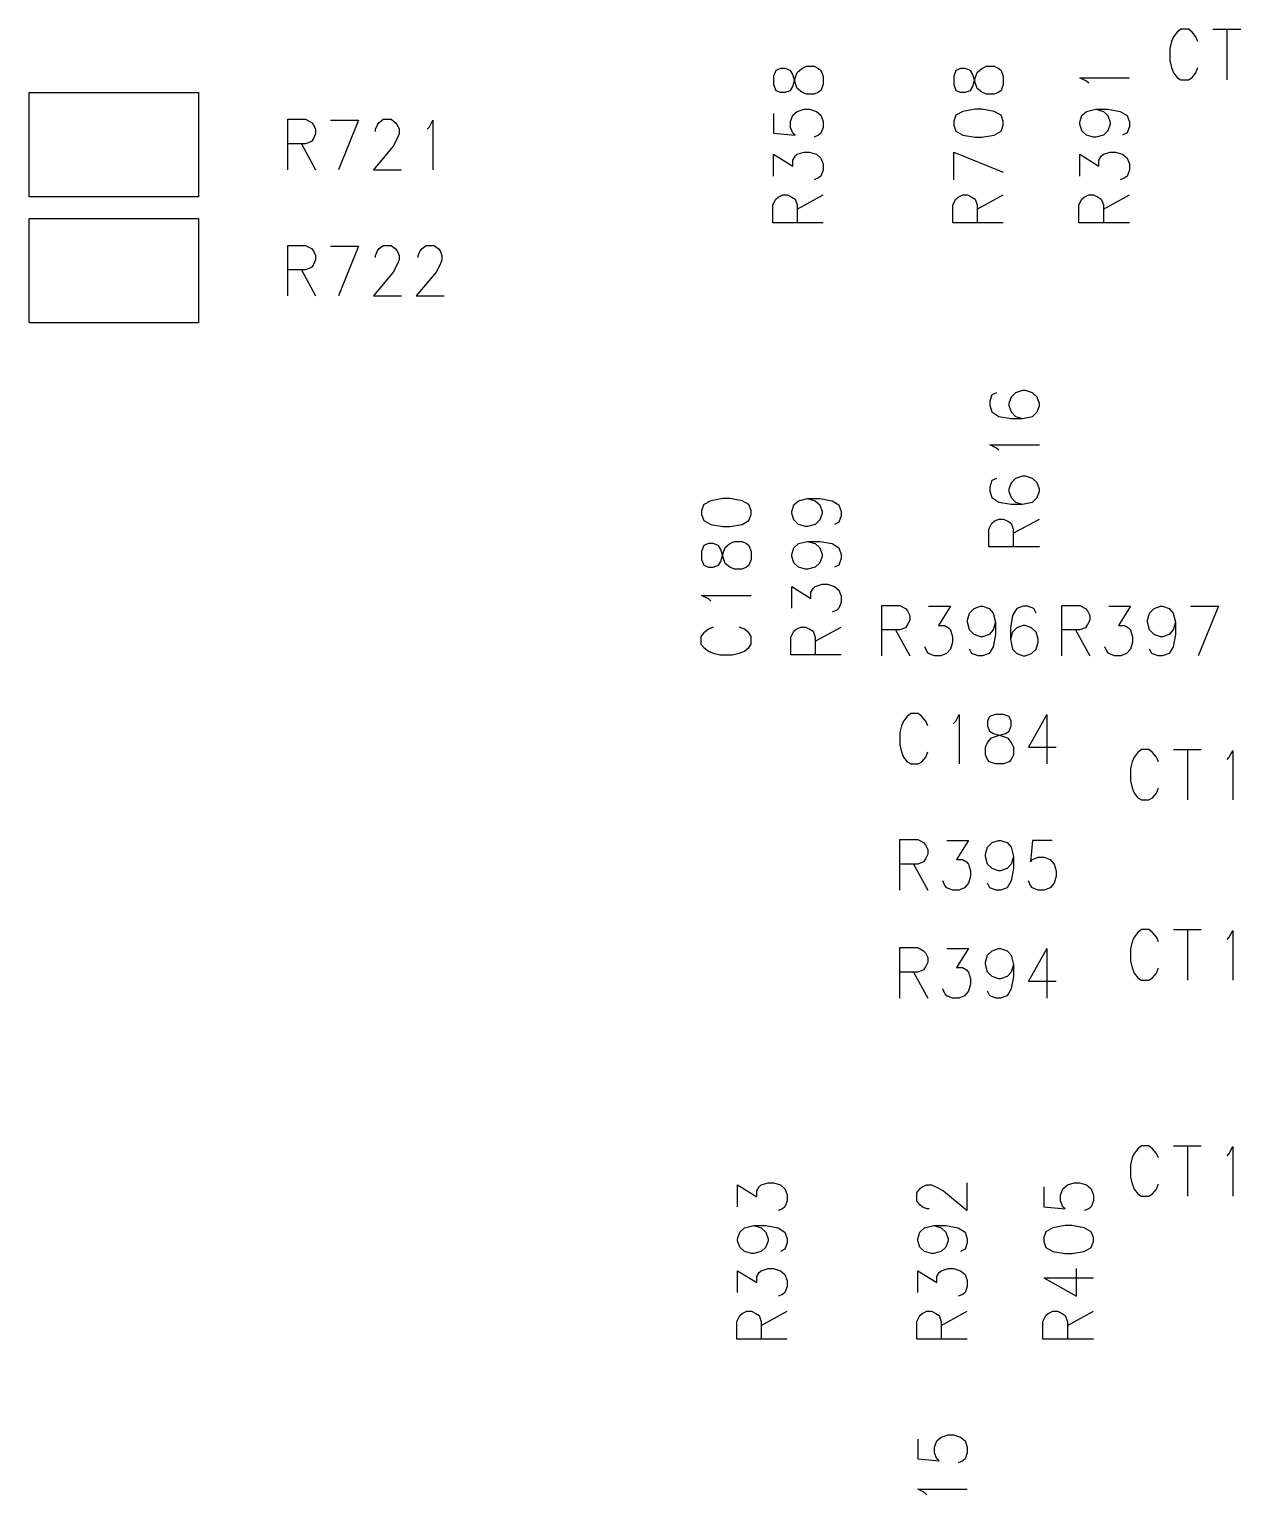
# Model space of a CAD drawing. Extents: x 295 to 953, y 10 to 290.
# Drawn here: x 536.54 to 564.29, y 158.85 to 192.42 of the extents above; entities that cross this region are included whole.
import ezdxf

# ---------------------------------------------------------------- set-up
doc = ezdxf.new("R2010")
doc.units = 0
doc.header["$LTSCALE"] = 5
doc.header["$MEASUREMENT"] = 0
doc.layers.add('13_C-SILK_GBR', color=7, linetype='CONTINUOUS')

msp = doc.modelspace()

# ---------------------------------------------------------------- linework, layer by layer
at = {"layer": '13_C-SILK_GBR'}
for p, q in [((562.922, 192.415), (562.84, 192.346)), ((563.094, 192.415), (562.922, 192.415)), ((563.178, 192.346), (563.094, 192.415)), ((563.655, 192.415), (564.293, 192.415)), ((563.973, 192.415), (563.973, 191.26)), ((562.711, 192.135), (562.673, 191.978)), ((562.756, 192.24), (562.711, 192.135)), ((562.84, 192.346), (562.756, 192.24)), ((563.267, 192.24), (563.178, 192.346)), ((563.312, 192.135), (563.267, 192.24)), ((562.673, 191.978), (562.673, 191.697)), ((562.673, 191.697), (562.711, 191.541)), ((553.644, 191.471), (553.593, 191.338)), ((553.75, 191.516), (553.644, 191.471)), ((553.856, 191.516), (553.75, 191.516)), ((553.978, 191.471), (553.856, 191.516)), ((554.03, 191.382), (553.978, 191.471)), ((554.083, 191.197), (554.03, 191.382)), ((554.083, 191.293), (554.134, 191.427)), ((554.134, 191.427), (554.24, 191.516)), ((554.24, 191.516), (554.346, 191.567)), ((554.346, 191.567), (554.521, 191.567)), ((554.521, 191.567), (554.624, 191.516)), ((554.624, 191.516), (554.677, 191.471)), ((554.677, 191.471), (554.73, 191.338)), ((557.769, 191.471), (557.718, 191.338)), ((557.875, 191.516), (557.769, 191.471)), ((557.981, 191.516), (557.875, 191.516)), ((558.103, 191.471), (557.981, 191.516)), ((558.155, 191.382), (558.103, 191.471)), ((558.208, 191.197), (558.155, 191.382)), ((558.208, 191.293), (558.259, 191.427)), ((558.259, 191.427), (558.365, 191.516)), ((558.365, 191.516), (558.471, 191.567)), ((558.471, 191.567), (558.646, 191.567)), ((558.646, 191.567), (558.749, 191.516)), ((558.749, 191.516), (558.802, 191.471)), ((558.802, 191.471), (558.855, 191.338)), ((562.711, 191.541), (562.756, 191.417)), ((562.756, 191.417), (562.84, 191.313)), ((563.178, 191.313), (563.267, 191.417)), ((563.267, 191.417), (563.312, 191.541)), ((553.593, 191.338), (553.593, 191.151)), ((553.593, 191.151), (553.644, 191.017)), ((553.644, 191.017), (553.75, 190.973)), ((553.856, 190.973), (553.978, 191.017)), ((553.978, 191.017), (554.03, 191.107)), ((554.03, 191.107), (554.083, 191.293)), ((554.134, 191.062), (554.083, 191.197)), ((554.24, 190.973), (554.134, 191.062)), ((554.677, 191.017), (554.624, 190.973)), ((554.73, 191.151), (554.677, 191.017)), ((554.73, 191.338), (554.73, 191.151)), ((557.718, 191.338), (557.718, 191.151)), ((557.718, 191.151), (557.769, 191.017)), ((557.769, 191.017), (557.875, 190.973)), ((557.981, 190.973), (558.103, 191.017)), ((558.103, 191.017), (558.155, 191.107)), ((558.155, 191.107), (558.208, 191.293)), ((558.259, 191.062), (558.208, 191.197)), ((558.365, 190.973), (558.259, 191.062)), ((558.802, 191.017), (558.749, 190.973)), ((558.855, 191.151), (558.802, 191.017)), ((558.855, 191.338), (558.855, 191.151)), ((560.762, 191.229), (560.606, 191.305)), ((560.606, 191.305), (561.743, 191.305)), ((560.815, 191.178), (560.762, 191.229)), ((562.84, 191.313), (562.922, 191.26)), ((562.922, 191.26), (563.094, 191.26)), ((563.094, 191.26), (563.178, 191.313)), ((536.539, 188.579), (536.539, 190.971)), ((536.539, 190.971), (540.416, 190.971)), ((540.416, 190.971), (540.416, 188.579)), ((553.75, 190.973), (553.856, 190.973)), ((554.346, 190.928), (554.24, 190.973)), ((554.521, 190.928), (554.346, 190.928)), ((554.624, 190.973), (554.521, 190.928)), ((557.875, 190.973), (557.981, 190.973)), ((558.471, 190.928), (558.365, 190.973)), ((558.646, 190.928), (558.471, 190.928)), ((558.749, 190.973), (558.646, 190.928)), ((542.461, 189.198), (542.461, 190.353)), ((542.461, 190.353), (542.87, 190.353)), ((542.87, 190.353), (543.004, 190.283)), ((544.558, 190.283), (544.647, 190.353)), ((544.647, 190.353), (544.833, 190.353)), ((544.833, 190.353), (544.922, 190.283)), ((553.593, 190.489), (553.593, 190.036)), ((553.978, 190.305), (554.03, 190.445)), ((554.03, 190.445), (554.134, 190.534)), ((554.134, 190.534), (554.293, 190.585)), ((554.293, 190.585), (554.415, 190.585)), ((554.415, 190.585), (554.573, 190.534)), ((554.573, 190.534), (554.677, 190.445)), ((554.677, 190.445), (554.73, 190.305)), ((557.769, 190.445), (557.718, 190.311)), ((557.928, 190.534), (557.769, 190.445)), ((558.208, 190.585), (557.928, 190.534)), ((558.365, 190.585), (558.208, 190.585)), ((558.646, 190.534), (558.365, 190.585)), ((558.802, 190.445), (558.646, 190.534)), ((558.855, 190.311), (558.802, 190.445)), ((560.606, 190.285), (560.657, 190.438)), ((560.657, 190.438), (560.762, 190.534)), ((560.762, 190.534), (560.972, 190.585)), ((560.972, 190.585), (561.147, 190.534)), ((560.972, 190.585), (561.253, 190.585)), ((561.147, 190.534), (561.253, 190.438)), ((561.253, 190.585), (561.533, 190.534)), ((561.253, 190.438), (561.305, 190.285)), ((561.533, 190.534), (561.69, 190.438)), ((561.69, 190.438), (561.743, 190.285)), ((543.004, 190.283), (543.048, 190.23)), ((543.048, 190.23), (543.099, 190.125)), ((543.099, 190.019), (543.048, 189.915)), ((543.099, 190.125), (543.099, 190.019)), ((543.442, 190.334), (544.081, 190.334)), ((544.081, 190.334), (543.621, 189.198)), ((544.469, 190.125), (544.513, 190.23)), ((544.469, 190.072), (544.469, 190.125)), ((544.513, 190.23), (544.558, 190.283)), ((544.922, 190.283), (544.967, 190.23)), ((544.967, 190.23), (545.012, 190.125)), ((545.012, 190.019), (544.967, 189.915)), ((545.012, 190.125), (545.012, 190.019)), ((545.655, 190.125), (545.706, 190.178)), ((545.706, 190.178), (545.782, 190.334)), ((545.782, 190.334), (545.782, 189.198)), ((553.593, 190.036), (554.083, 189.991)), ((553.978, 190.169), (553.978, 190.305)), ((554.03, 190.036), (553.978, 190.169)), ((554.083, 189.991), (554.03, 190.036)), ((554.677, 190.036), (554.624, 189.991)), ((554.73, 190.169), (554.677, 190.036)), ((554.73, 190.305), (554.73, 190.169)), ((557.718, 190.311), (557.718, 190.221)), ((557.718, 190.221), (557.769, 190.08)), ((557.769, 190.08), (557.928, 189.991)), ((558.646, 189.991), (558.802, 190.08)), ((558.802, 190.08), (558.855, 190.221)), ((558.855, 190.221), (558.855, 190.311)), ((560.606, 190.24), (560.606, 190.285)), ((560.657, 190.093), (560.606, 190.24)), ((560.762, 189.991), (560.657, 190.093)), ((561.253, 190.093), (561.147, 189.991)), ((561.305, 190.24), (561.253, 190.093)), ((561.305, 190.285), (561.305, 190.24)), ((561.69, 190.042), (561.586, 189.991)), ((561.743, 190.189), (561.69, 190.042)), ((561.743, 190.285), (561.743, 190.189)), ((542.87, 189.793), (542.461, 189.793)), ((542.774, 189.793), (543.099, 189.198)), ((543.004, 189.844), (542.87, 189.793)), ((543.048, 189.915), (543.004, 189.844)), ((544.878, 189.74), (544.424, 189.198)), ((544.967, 189.915), (544.878, 189.74)), ((554.624, 189.991), (554.521, 189.947)), ((557.928, 189.991), (558.208, 189.947)), ((558.208, 189.947), (558.365, 189.947)), ((558.365, 189.947), (558.646, 189.991)), ((560.921, 189.947), (560.762, 189.991)), ((560.972, 189.947), (560.921, 189.947)), ((561.147, 189.991), (560.972, 189.947)), ((553.593, 189.054), (553.593, 189.552)), ((553.593, 189.552), (554.03, 189.278)), ((554.03, 189.419), (554.083, 189.508)), ((554.03, 189.278), (554.03, 189.419)), ((554.083, 189.508), (554.134, 189.552)), ((554.134, 189.552), (554.293, 189.603)), ((554.293, 189.603), (554.415, 189.603)), ((554.415, 189.603), (554.573, 189.552)), ((554.573, 189.552), (554.677, 189.463)), ((554.677, 189.463), (554.73, 189.33)), ((557.718, 188.965), (557.718, 189.603)), ((557.718, 189.603), (558.855, 189.143)), ((560.606, 189.054), (560.606, 189.552)), ((560.606, 189.552), (561.043, 189.278)), ((561.043, 189.419), (561.096, 189.508)), ((561.043, 189.278), (561.043, 189.419)), ((561.096, 189.508), (561.147, 189.552)), ((561.147, 189.552), (561.305, 189.603)), ((561.305, 189.603), (561.427, 189.603)), ((561.427, 189.603), (561.586, 189.552)), ((561.586, 189.552), (561.69, 189.463)), ((561.69, 189.463), (561.743, 189.33)), ((544.424, 189.198), (545.063, 189.198)), ((554.624, 189.009), (554.521, 188.965)), ((554.677, 189.054), (554.624, 189.009)), ((554.73, 189.188), (554.677, 189.054)), ((554.73, 189.33), (554.73, 189.188)), ((561.637, 189.009), (561.533, 188.965)), ((561.69, 189.054), (561.637, 189.009)), ((561.743, 189.188), (561.69, 189.054)), ((561.743, 189.33), (561.743, 189.188)), ((540.416, 188.579), (536.539, 188.579)), ((553.575, 188.392), (553.644, 188.526)), ((553.575, 187.983), (553.575, 188.392)), ((553.644, 188.526), (553.697, 188.571)), ((553.697, 188.571), (553.803, 188.622)), ((553.803, 188.622), (553.908, 188.622)), ((553.908, 188.622), (554.012, 188.571)), ((554.012, 188.571), (554.083, 188.526)), ((554.083, 188.526), (554.134, 188.392)), ((554.134, 188.297), (554.73, 188.622)), ((554.134, 188.392), (554.134, 187.983)), ((557.7, 188.392), (557.769, 188.526)), ((557.7, 187.983), (557.7, 188.392)), ((557.769, 188.526), (557.822, 188.571)), ((557.822, 188.571), (557.928, 188.622)), ((557.928, 188.622), (558.033, 188.622)), ((558.033, 188.622), (558.137, 188.571)), ((558.137, 188.571), (558.208, 188.526)), ((558.208, 188.526), (558.259, 188.392)), ((558.259, 188.297), (558.855, 188.622)), ((558.259, 188.392), (558.259, 187.983)), ((560.588, 188.392), (560.657, 188.526)), ((560.588, 187.983), (560.588, 188.392)), ((560.657, 188.526), (560.71, 188.571)), ((560.71, 188.571), (560.815, 188.622)), ((560.815, 188.622), (560.921, 188.622)), ((560.921, 188.622), (561.025, 188.571)), ((561.025, 188.571), (561.096, 188.526)), ((561.096, 188.526), (561.147, 188.392)), ((561.147, 188.297), (561.743, 188.622)), ((561.147, 188.392), (561.147, 187.983)), ((536.539, 185.691), (536.539, 188.084)), ((536.539, 188.084), (540.416, 188.084)), ((540.416, 188.084), (540.416, 185.691)), ((554.73, 187.983), (553.575, 187.983)), ((558.855, 187.983), (557.7, 187.983)), ((561.743, 187.983), (560.588, 187.983)), ((542.461, 186.31), (542.461, 187.465)), ((542.461, 187.465), (542.87, 187.465)), ((542.87, 187.465), (543.004, 187.396)), ((543.004, 187.396), (543.048, 187.343)), ((543.048, 187.343), (543.099, 187.237)), ((543.442, 187.447), (544.081, 187.447)), ((544.081, 187.447), (543.621, 186.31)), ((544.469, 187.237), (544.513, 187.343)), ((544.513, 187.343), (544.558, 187.396)), ((544.558, 187.396), (544.647, 187.465)), ((544.647, 187.465), (544.833, 187.465)), ((544.833, 187.465), (544.922, 187.396)), ((544.922, 187.396), (544.967, 187.343)), ((544.967, 187.343), (545.012, 187.237)), ((545.45, 187.237), (545.495, 187.343)), ((545.495, 187.343), (545.54, 187.396)), ((545.54, 187.396), (545.629, 187.465)), ((545.629, 187.465), (545.815, 187.465)), ((545.815, 187.465), (545.904, 187.396)), ((545.904, 187.396), (545.949, 187.343)), ((545.949, 187.343), (545.993, 187.237)), ((543.048, 187.028), (543.004, 186.957)), ((543.099, 187.132), (543.048, 187.028)), ((543.099, 187.237), (543.099, 187.132)), ((544.469, 187.185), (544.469, 187.237)), ((544.967, 187.028), (544.878, 186.853)), ((545.012, 187.132), (544.967, 187.028)), ((545.012, 187.237), (545.012, 187.132)), ((545.45, 187.185), (545.45, 187.237)), ((545.949, 187.028), (545.86, 186.853)), ((545.993, 187.132), (545.949, 187.028)), ((545.993, 187.237), (545.993, 187.132)), ((542.87, 186.906), (542.461, 186.906)), ((542.774, 186.906), (543.099, 186.31)), ((543.004, 186.957), (542.87, 186.906)), ((544.878, 186.853), (544.424, 186.31)), ((545.86, 186.853), (545.406, 186.31)), ((544.424, 186.31), (545.063, 186.31)), ((545.406, 186.31), (546.044, 186.31)), ((540.416, 185.691), (536.539, 185.691)), ((558.594, 184.04), (558.543, 183.893)), ((558.7, 184.091), (558.594, 184.04)), ((559.033, 183.988), (558.98, 183.842)), ((559.137, 184.091), (559.033, 183.988)), ((559.296, 184.142), (559.137, 184.091)), ((559.365, 184.142), (559.296, 184.142)), ((559.523, 184.091), (559.365, 184.142)), ((559.627, 183.988), (559.523, 184.091)), ((559.68, 183.842), (559.627, 183.988)), ((558.543, 183.893), (558.543, 183.797)), ((558.543, 183.797), (558.594, 183.65)), ((558.594, 183.65), (558.753, 183.548)), ((558.98, 183.842), (558.98, 183.797)), ((558.98, 183.797), (559.033, 183.65)), ((559.033, 183.65), (559.137, 183.548)), ((559.523, 183.548), (559.627, 183.65)), ((559.627, 183.65), (559.68, 183.797)), ((559.68, 183.797), (559.68, 183.842)), ((558.753, 183.548), (559.033, 183.503)), ((559.033, 183.503), (559.296, 183.503)), ((559.137, 183.548), (559.296, 183.503)), ((559.296, 183.503), (559.523, 183.548)), ((558.7, 182.822), (558.543, 182.898)), ((558.543, 182.898), (559.68, 182.898)), ((558.753, 182.771), (558.7, 182.822)), ((558.594, 182.076), (558.543, 181.929)), ((558.7, 182.127), (558.594, 182.076)), ((559.033, 182.025), (558.98, 181.878)), ((559.137, 182.127), (559.033, 182.025)), ((559.296, 182.178), (559.137, 182.127)), ((559.365, 182.178), (559.296, 182.178)), ((559.523, 182.127), (559.365, 182.178)), ((559.627, 182.025), (559.523, 182.127)), ((559.68, 181.878), (559.627, 182.025)), ((552.153, 181.616), (551.994, 181.527)), ((552.433, 181.667), (552.153, 181.616)), ((552.59, 181.667), (552.433, 181.667)), ((552.871, 181.616), (552.59, 181.667)), ((553.027, 181.527), (552.871, 181.616)), ((554.057, 181.52), (554.162, 181.616)), ((554.162, 181.616), (554.372, 181.667)), ((554.372, 181.667), (554.547, 181.616)), ((554.372, 181.667), (554.653, 181.667)), ((554.547, 181.616), (554.653, 181.52)), ((554.653, 181.667), (554.933, 181.616)), ((554.933, 181.616), (555.09, 181.52)), ((558.543, 181.929), (558.543, 181.834)), ((558.543, 181.834), (558.594, 181.687)), ((558.594, 181.687), (558.753, 181.584)), ((558.98, 181.878), (558.98, 181.834)), ((558.98, 181.834), (559.033, 181.687)), ((559.033, 181.687), (559.137, 181.584)), ((559.523, 181.584), (559.627, 181.687)), ((559.627, 181.687), (559.68, 181.834)), ((559.68, 181.834), (559.68, 181.878)), ((551.994, 181.527), (551.943, 181.393)), ((551.943, 181.393), (551.943, 181.302)), ((551.943, 181.302), (551.994, 181.162)), ((553.08, 181.393), (553.027, 181.527)), ((553.027, 181.162), (553.08, 181.302)), ((553.08, 181.302), (553.08, 181.393)), ((554.006, 181.367), (554.057, 181.52)), ((554.006, 181.322), (554.006, 181.367)), ((554.057, 181.175), (554.006, 181.322)), ((554.653, 181.52), (554.705, 181.367)), ((554.705, 181.322), (554.653, 181.175)), ((554.705, 181.367), (554.705, 181.322)), ((555.09, 181.52), (555.143, 181.367)), ((555.143, 181.367), (555.143, 181.271)), ((558.753, 181.584), (559.033, 181.54)), ((559.033, 181.54), (559.296, 181.54)), ((559.137, 181.584), (559.296, 181.54)), ((559.296, 181.54), (559.523, 181.584)), ((551.994, 181.162), (552.153, 181.073)), ((552.153, 181.073), (552.433, 181.028)), ((552.433, 181.028), (552.59, 181.028)), ((552.59, 181.028), (552.871, 181.073)), ((552.871, 181.073), (553.027, 181.162)), ((554.162, 181.073), (554.057, 181.175)), ((554.321, 181.028), (554.162, 181.073)), ((554.372, 181.028), (554.321, 181.028)), ((554.547, 181.073), (554.372, 181.028)), ((554.653, 181.175), (554.547, 181.073)), ((555.09, 181.124), (554.986, 181.073)), ((555.143, 181.271), (555.09, 181.124)), ((558.525, 180.967), (558.594, 181.101)), ((558.525, 180.558), (558.525, 180.967)), ((558.594, 181.101), (558.647, 181.146)), ((558.647, 181.146), (558.753, 181.197)), ((558.753, 181.197), (558.858, 181.197)), ((558.858, 181.197), (558.962, 181.146)), ((558.962, 181.146), (559.033, 181.101)), ((559.033, 181.101), (559.084, 180.967)), ((559.084, 180.872), (559.68, 181.197)), ((559.084, 180.967), (559.084, 180.558)), ((552.1, 180.634), (551.994, 180.589)), ((552.206, 180.634), (552.1, 180.634)), ((552.328, 180.589), (552.206, 180.634)), ((552.484, 180.545), (552.59, 180.634)), ((552.59, 180.634), (552.696, 180.685)), ((552.696, 180.685), (552.871, 180.685)), ((552.871, 180.685), (552.974, 180.634)), ((552.974, 180.634), (553.027, 180.589)), ((554.057, 180.538), (554.162, 180.634)), ((554.162, 180.634), (554.372, 180.685)), ((554.372, 180.685), (554.547, 180.634)), ((554.372, 180.685), (554.653, 180.685)), ((554.547, 180.634), (554.653, 180.538)), ((554.653, 180.685), (554.933, 180.634)), ((554.933, 180.634), (555.09, 180.538)), ((551.994, 180.589), (551.943, 180.456)), ((551.943, 180.456), (551.943, 180.269)), ((551.943, 180.269), (551.994, 180.136)), ((552.38, 180.5), (552.328, 180.589)), ((552.433, 180.316), (552.38, 180.5)), ((552.38, 180.225), (552.433, 180.411)), ((552.433, 180.411), (552.484, 180.545)), ((552.484, 180.18), (552.433, 180.316)), ((553.027, 180.589), (553.08, 180.456)), ((553.08, 180.269), (553.027, 180.136)), ((553.08, 180.456), (553.08, 180.269)), ((554.006, 180.385), (554.057, 180.538)), ((554.006, 180.34), (554.006, 180.385)), ((554.057, 180.193), (554.006, 180.34)), ((554.653, 180.538), (554.705, 180.385)), ((554.705, 180.34), (554.653, 180.193)), ((554.705, 180.385), (554.705, 180.34)), ((555.09, 180.538), (555.143, 180.385)), ((555.143, 180.289), (555.09, 180.142)), ((555.143, 180.385), (555.143, 180.289)), ((559.68, 180.558), (558.525, 180.558)), ((551.994, 180.136), (552.1, 180.091)), ((552.1, 180.091), (552.206, 180.091)), ((552.206, 180.091), (552.328, 180.136)), ((552.328, 180.136), (552.38, 180.225)), ((552.59, 180.091), (552.484, 180.18)), ((552.696, 180.047), (552.59, 180.091)), ((552.871, 180.047), (552.696, 180.047)), ((552.974, 180.091), (552.871, 180.047)), ((553.027, 180.136), (552.974, 180.091)), ((554.162, 180.091), (554.057, 180.193)), ((554.321, 180.047), (554.162, 180.091)), ((554.372, 180.047), (554.321, 180.047)), ((554.547, 180.091), (554.372, 180.047)), ((554.653, 180.193), (554.547, 180.091)), ((555.09, 180.142), (554.986, 180.091)), ((554.006, 179.154), (554.006, 179.652)), ((554.006, 179.652), (554.443, 179.378)), ((554.443, 179.519), (554.496, 179.608)), ((554.496, 179.608), (554.547, 179.652)), ((554.547, 179.652), (554.705, 179.703)), ((554.705, 179.703), (554.827, 179.703)), ((554.827, 179.703), (554.986, 179.652)), ((554.986, 179.652), (555.09, 179.563)), ((552.1, 179.365), (551.943, 179.441)), ((551.943, 179.441), (553.08, 179.441)), ((552.153, 179.314), (552.1, 179.365)), ((554.443, 179.378), (554.443, 179.519)), ((555.09, 179.563), (555.143, 179.43)), ((555.143, 179.288), (555.09, 179.154)), ((555.143, 179.43), (555.143, 179.288)), ((555.037, 179.109), (554.933, 179.065)), ((555.09, 179.154), (555.037, 179.109)), ((556.073, 178.06), (556.073, 179.215)), ((556.073, 179.215), (556.482, 179.215)), ((556.482, 179.215), (556.616, 179.146)), ((556.616, 179.146), (556.661, 179.093)), ((556.661, 179.093), (556.712, 178.987)), ((556.712, 178.987), (556.712, 178.882)), ((557.144, 179.197), (557.642, 179.197)), ((557.642, 179.197), (557.368, 178.76)), ((558.037, 178.882), (558.081, 179.04)), ((558.081, 179.04), (558.184, 179.146)), ((558.184, 179.146), (558.33, 179.197)), ((558.33, 179.197), (558.375, 179.197)), ((558.375, 179.197), (558.528, 179.146)), ((558.528, 179.146), (558.624, 179.04)), ((558.624, 179.04), (558.675, 178.831)), ((559.063, 178.987), (559.018, 178.707)), ((559.165, 179.146), (559.063, 178.987)), ((559.312, 179.197), (559.165, 179.146)), ((559.408, 179.197), (559.312, 179.197)), ((559.555, 179.146), (559.408, 179.197)), ((559.606, 179.04), (559.555, 179.146)), ((560.198, 178.06), (560.198, 179.215)), ((560.198, 179.215), (560.607, 179.215)), ((560.607, 179.215), (560.741, 179.146)), ((560.741, 179.146), (560.786, 179.093)), ((560.786, 179.093), (560.837, 178.987)), ((560.837, 178.987), (560.837, 178.882)), ((561.269, 179.197), (561.767, 179.197)), ((561.767, 179.197), (561.493, 178.76)), ((562.162, 178.882), (562.206, 179.04)), ((562.206, 179.04), (562.309, 179.146)), ((562.309, 179.146), (562.455, 179.197)), ((562.455, 179.197), (562.5, 179.197)), ((562.5, 179.197), (562.653, 179.146)), ((562.653, 179.146), (562.749, 179.04)), ((562.749, 179.04), (562.8, 178.831)), ((563.143, 179.197), (563.782, 179.197)), ((563.782, 179.197), (563.322, 178.06)), ((552.1, 178.677), (551.994, 178.588)), ((552.206, 178.722), (552.1, 178.677)), ((552.923, 178.677), (552.8, 178.722)), ((553.027, 178.588), (552.923, 178.677)), ((553.988, 178.492), (554.057, 178.626)), ((554.057, 178.626), (554.11, 178.671)), ((554.11, 178.671), (554.215, 178.722)), ((554.215, 178.722), (554.321, 178.722)), ((554.321, 178.722), (554.425, 178.671)), ((554.425, 178.671), (554.496, 178.626)), ((554.496, 178.626), (554.547, 178.492)), ((554.547, 178.397), (555.143, 178.722)), ((556.482, 178.656), (556.073, 178.656)), ((556.387, 178.656), (556.712, 178.06)), ((556.616, 178.707), (556.482, 178.656)), ((556.661, 178.778), (556.616, 178.707)), ((556.712, 178.882), (556.661, 178.778)), ((557.368, 178.76), (557.509, 178.76)), ((557.509, 178.76), (557.598, 178.707)), ((557.598, 178.707), (557.642, 178.656)), ((557.642, 178.656), (557.693, 178.497)), ((558.037, 178.831), (558.037, 178.882)), ((558.081, 178.656), (558.037, 178.831)), ((558.184, 178.55), (558.081, 178.656)), ((558.624, 178.656), (558.528, 178.55)), ((558.675, 178.831), (558.624, 178.656)), ((558.675, 178.831), (558.675, 178.55)), ((559.018, 178.707), (559.018, 178.444)), ((559.063, 178.603), (559.018, 178.444)), ((559.165, 178.707), (559.063, 178.603)), ((559.312, 178.76), (559.165, 178.707)), ((559.357, 178.76), (559.312, 178.76)), ((559.504, 178.707), (559.357, 178.76)), ((559.606, 178.603), (559.504, 178.707)), ((559.657, 178.444), (559.606, 178.603)), ((560.607, 178.656), (560.198, 178.656)), ((560.512, 178.656), (560.837, 178.06)), ((560.741, 178.707), (560.607, 178.656)), ((560.786, 178.778), (560.741, 178.707)), ((560.837, 178.882), (560.786, 178.778)), ((561.493, 178.76), (561.634, 178.76)), ((561.634, 178.76), (561.723, 178.707)), ((561.723, 178.707), (561.767, 178.656)), ((561.767, 178.656), (561.818, 178.497)), ((562.162, 178.831), (562.162, 178.882)), ((562.206, 178.656), (562.162, 178.831)), ((562.309, 178.55), (562.206, 178.656)), ((562.749, 178.656), (562.653, 178.55)), ((562.8, 178.831), (562.749, 178.656)), ((562.8, 178.831), (562.8, 178.55)), ((551.994, 178.588), (551.925, 178.504)), ((551.925, 178.504), (551.925, 178.332)), ((551.925, 178.332), (551.994, 178.25)), ((553.08, 178.504), (553.027, 178.588)), ((553.027, 178.25), (553.08, 178.332)), ((553.08, 178.332), (553.08, 178.504)), ((553.988, 178.083), (553.988, 178.492)), ((554.547, 178.492), (554.547, 178.083)), ((557.099, 178.166), (557.055, 178.27)), ((557.693, 178.375), (557.642, 178.217)), ((557.693, 178.497), (557.693, 178.375)), ((558.33, 178.497), (558.184, 178.55)), ((558.375, 178.497), (558.33, 178.497)), ((558.528, 178.55), (558.375, 178.497)), ((558.624, 178.27), (558.528, 178.113)), ((558.675, 178.55), (558.624, 178.27)), ((559.018, 178.444), (559.063, 178.217)), ((559.606, 178.217), (559.657, 178.375)), ((559.657, 178.375), (559.657, 178.444)), ((561.224, 178.166), (561.18, 178.27)), ((561.818, 178.375), (561.767, 178.217)), ((561.818, 178.497), (561.818, 178.375)), ((562.455, 178.497), (562.309, 178.55)), ((562.5, 178.497), (562.455, 178.497)), ((562.653, 178.55), (562.5, 178.497)), ((562.749, 178.27), (562.653, 178.113)), ((562.8, 178.55), (562.749, 178.27)), ((551.994, 178.25), (552.1, 178.166)), ((552.1, 178.166), (552.206, 178.121)), ((552.206, 178.121), (552.362, 178.083)), ((552.362, 178.083), (552.643, 178.083)), ((552.643, 178.083), (552.8, 178.121)), ((552.8, 178.121), (552.923, 178.166)), ((552.923, 178.166), (553.027, 178.25)), ((555.143, 178.083), (553.988, 178.083)), ((557.144, 178.113), (557.099, 178.166)), ((557.278, 178.06), (557.144, 178.113)), ((557.42, 178.06), (557.278, 178.06)), ((557.553, 178.113), (557.42, 178.06)), ((557.642, 178.217), (557.553, 178.113)), ((558.132, 178.113), (558.081, 178.217)), ((558.279, 178.06), (558.132, 178.113)), ((558.375, 178.06), (558.279, 178.06)), ((558.528, 178.113), (558.375, 178.06)), ((559.063, 178.217), (559.165, 178.113)), ((559.165, 178.113), (559.312, 178.06)), ((559.312, 178.06), (559.357, 178.06)), ((559.357, 178.06), (559.504, 178.113)), ((559.504, 178.113), (559.606, 178.217)), ((561.269, 178.113), (561.224, 178.166)), ((561.403, 178.06), (561.269, 178.113)), ((561.545, 178.06), (561.403, 178.06)), ((561.678, 178.113), (561.545, 178.06)), ((561.767, 178.217), (561.678, 178.113)), ((562.257, 178.113), (562.206, 178.217)), ((562.404, 178.06), (562.257, 178.113)), ((562.5, 178.06), (562.404, 178.06)), ((562.653, 178.113), (562.5, 178.06)), ((556.652, 176.671), (556.568, 176.565)), ((556.735, 176.74), (556.652, 176.671)), ((556.906, 176.74), (556.735, 176.74)), ((556.991, 176.671), (556.906, 176.74)), ((557.08, 176.565), (556.991, 176.671)), ((557.768, 176.565), (557.844, 176.722)), ((557.844, 176.722), (557.844, 175.585)), ((558.538, 176.671), (558.494, 176.565)), ((558.672, 176.722), (558.538, 176.671)), ((558.858, 176.722), (558.672, 176.722)), ((558.992, 176.671), (558.858, 176.722)), ((559.037, 176.565), (558.992, 176.671)), ((559.852, 176.722), (559.431, 175.969)), ((559.852, 176.722), (559.852, 175.585)), ((556.524, 176.46), (556.486, 176.303)), ((556.486, 176.303), (556.486, 176.022)), ((556.568, 176.565), (556.524, 176.46)), ((557.124, 176.46), (557.08, 176.565)), ((557.717, 176.512), (557.768, 176.565)), ((558.494, 176.565), (558.494, 176.46)), ((558.494, 176.46), (558.538, 176.337)), ((558.538, 176.337), (558.627, 176.285)), ((558.627, 176.285), (558.814, 176.232)), ((558.718, 176.232), (558.903, 176.285)), ((558.903, 176.285), (558.992, 176.337)), ((558.992, 176.337), (559.037, 176.46)), ((559.037, 176.46), (559.037, 176.565)), ((556.486, 176.022), (556.524, 175.866)), ((558.449, 175.969), (558.494, 176.075)), ((558.449, 175.795), (558.449, 175.969)), ((558.494, 176.075), (558.583, 176.181)), ((558.583, 176.181), (558.718, 176.232)), ((558.814, 176.232), (558.947, 176.181)), ((558.947, 176.181), (559.037, 176.075)), ((559.037, 176.075), (559.088, 175.969)), ((559.088, 175.969), (559.088, 175.795)), ((559.431, 175.969), (560.069, 175.969)), ((562.018, 175.915), (561.936, 175.846)), ((562.191, 175.915), (562.018, 175.915)), ((562.274, 175.846), (562.191, 175.915)), ((562.752, 175.915), (563.389, 175.915)), ((563.071, 175.915), (563.071, 174.76)), ((556.524, 175.866), (556.568, 175.742)), ((556.568, 175.742), (556.652, 175.638)), ((556.652, 175.638), (556.735, 175.585)), ((556.735, 175.585), (556.906, 175.585)), ((556.906, 175.585), (556.991, 175.638)), ((556.991, 175.638), (557.08, 175.742)), ((557.08, 175.742), (557.124, 175.866)), ((558.494, 175.691), (558.449, 175.795)), ((558.538, 175.638), (558.494, 175.691)), ((558.672, 175.585), (558.538, 175.638)), ((558.858, 175.585), (558.672, 175.585)), ((558.992, 175.638), (558.858, 175.585)), ((559.037, 175.691), (558.992, 175.638)), ((559.088, 175.795), (559.037, 175.691)), ((561.809, 175.635), (561.771, 175.478)), ((561.853, 175.74), (561.809, 175.635)), ((561.936, 175.846), (561.853, 175.74)), ((562.363, 175.74), (562.274, 175.846)), ((562.408, 175.635), (562.363, 175.74)), ((563.982, 175.687), (564.033, 175.74)), ((564.033, 175.74), (564.11, 175.897)), ((564.11, 175.897), (564.11, 174.76)), ((561.771, 175.478), (561.771, 175.197)), ((561.771, 175.197), (561.809, 175.041)), ((561.809, 175.041), (561.853, 174.917)), ((561.853, 174.917), (561.936, 174.813)), ((562.274, 174.813), (562.363, 174.917)), ((562.363, 174.917), (562.408, 175.041)), ((561.936, 174.813), (562.018, 174.76)), ((562.018, 174.76), (562.191, 174.76)), ((562.191, 174.76), (562.274, 174.813)), ((556.486, 172.698), (556.486, 173.853)), ((556.486, 173.853), (556.895, 173.853)), ((556.895, 173.853), (557.029, 173.783)), ((557.029, 173.783), (557.073, 173.73)), ((557.073, 173.73), (557.124, 173.625)), ((557.124, 173.625), (557.124, 173.519)), ((557.557, 173.834), (558.055, 173.834)), ((558.055, 173.834), (557.781, 173.397)), ((558.449, 173.519), (558.494, 173.678)), ((558.494, 173.678), (558.596, 173.783)), ((558.596, 173.783), (558.743, 173.834)), ((558.743, 173.834), (558.787, 173.834)), ((558.787, 173.834), (558.941, 173.783)), ((558.941, 173.783), (559.037, 173.678)), ((559.037, 173.678), (559.088, 173.468)), ((559.52, 173.834), (559.475, 173.344)), ((559.974, 173.834), (559.52, 173.834)), ((556.895, 173.293), (556.486, 173.293)), ((556.799, 173.293), (557.124, 172.698)), ((557.029, 173.344), (556.895, 173.293)), ((557.073, 173.415), (557.029, 173.344)), ((557.124, 173.519), (557.073, 173.415)), ((557.781, 173.397), (557.921, 173.397)), ((557.921, 173.397), (558.01, 173.344)), ((558.01, 173.344), (558.055, 173.293)), ((558.055, 173.293), (558.106, 173.135)), ((558.449, 173.468), (558.449, 173.519)), ((558.494, 173.293), (558.449, 173.468)), ((558.596, 173.188), (558.494, 173.293)), ((559.037, 173.293), (558.941, 173.188)), ((559.088, 173.468), (559.037, 173.293)), ((559.088, 173.468), (559.088, 173.188)), ((559.475, 173.344), (559.52, 173.397)), ((559.52, 173.397), (559.654, 173.45)), ((559.654, 173.45), (559.789, 173.45)), ((559.789, 173.45), (559.929, 173.397)), ((559.929, 173.397), (560.018, 173.293)), ((560.018, 173.293), (560.069, 173.135)), ((557.512, 172.803), (557.467, 172.907)), ((558.106, 173.013), (558.055, 172.854)), ((558.106, 173.135), (558.106, 173.013)), ((558.743, 173.135), (558.596, 173.188)), ((558.787, 173.135), (558.743, 173.135)), ((558.941, 173.188), (558.787, 173.135)), ((559.037, 172.907), (558.941, 172.75)), ((559.088, 173.188), (559.037, 172.907)), ((559.475, 172.803), (559.431, 172.907)), ((560.069, 173.013), (560.018, 172.854)), ((560.069, 173.135), (560.069, 173.013)), ((557.557, 172.75), (557.512, 172.803)), ((557.69, 172.698), (557.557, 172.75)), ((557.832, 172.698), (557.69, 172.698)), ((557.966, 172.75), (557.832, 172.698)), ((558.055, 172.854), (557.966, 172.75)), ((558.545, 172.75), (558.494, 172.854)), ((558.692, 172.698), (558.545, 172.75)), ((558.787, 172.698), (558.692, 172.698)), ((558.941, 172.75), (558.787, 172.698)), ((559.52, 172.75), (559.475, 172.803)), ((559.654, 172.698), (559.52, 172.75)), ((559.789, 172.698), (559.654, 172.698)), ((559.929, 172.75), (559.789, 172.698)), ((560.018, 172.854), (559.929, 172.75)), ((561.853, 171.615), (561.809, 171.51)), ((561.936, 171.721), (561.853, 171.615)), ((562.018, 171.79), (561.936, 171.721)), ((562.191, 171.79), (562.018, 171.79)), ((562.274, 171.721), (562.191, 171.79)), ((562.363, 171.615), (562.274, 171.721)), ((562.408, 171.51), (562.363, 171.615)), ((562.752, 171.79), (563.389, 171.79)), ((563.071, 171.79), (563.071, 170.635)), ((563.982, 171.562), (564.033, 171.615)), ((564.033, 171.615), (564.11, 171.772)), ((564.11, 171.772), (564.11, 170.635)), ((556.486, 170.223), (556.486, 171.378)), ((556.486, 171.378), (556.895, 171.378)), ((556.895, 171.378), (557.029, 171.308)), ((557.029, 171.308), (557.073, 171.255)), ((557.073, 171.255), (557.124, 171.15)), ((557.557, 171.359), (558.055, 171.359)), ((558.055, 171.359), (557.781, 170.922)), ((558.494, 171.203), (558.596, 171.308)), ((558.596, 171.308), (558.743, 171.359)), ((558.743, 171.359), (558.787, 171.359)), ((558.787, 171.359), (558.941, 171.308)), ((558.941, 171.308), (559.037, 171.203)), ((559.852, 171.359), (559.431, 170.607)), ((559.852, 171.359), (559.852, 170.223)), ((561.809, 171.51), (561.771, 171.353)), ((561.771, 171.353), (561.771, 171.072)), ((557.029, 170.869), (556.895, 170.818)), ((557.073, 170.94), (557.029, 170.869)), ((557.124, 171.044), (557.073, 170.94)), ((557.124, 171.15), (557.124, 171.044)), ((557.781, 170.922), (557.921, 170.922)), ((557.921, 170.922), (558.01, 170.869)), ((558.01, 170.869), (558.055, 170.818)), ((558.449, 171.044), (558.494, 171.203)), ((558.449, 170.993), (558.449, 171.044)), ((558.494, 170.818), (558.449, 170.993)), ((559.037, 171.203), (559.088, 170.993)), ((559.088, 170.993), (559.037, 170.818)), ((559.088, 170.993), (559.088, 170.713)), ((561.771, 171.072), (561.809, 170.916)), ((561.809, 170.916), (561.853, 170.792)), ((562.363, 170.792), (562.408, 170.916)), ((556.895, 170.818), (556.486, 170.818)), ((556.799, 170.818), (557.124, 170.223)), ((558.055, 170.818), (558.106, 170.66)), ((558.106, 170.538), (558.055, 170.379)), ((558.106, 170.66), (558.106, 170.538)), ((558.596, 170.713), (558.494, 170.818)), ((558.743, 170.66), (558.596, 170.713)), ((558.787, 170.66), (558.743, 170.66)), ((558.941, 170.713), (558.787, 170.66)), ((559.037, 170.818), (558.941, 170.713)), ((559.088, 170.713), (559.037, 170.432)), ((559.431, 170.607), (560.069, 170.607)), ((561.853, 170.792), (561.936, 170.688)), ((561.936, 170.688), (562.018, 170.635)), ((562.018, 170.635), (562.191, 170.635)), ((562.191, 170.635), (562.274, 170.688)), ((562.274, 170.688), (562.363, 170.792)), ((557.512, 170.328), (557.467, 170.432)), ((557.557, 170.275), (557.512, 170.328)), ((557.69, 170.223), (557.557, 170.275)), ((557.832, 170.223), (557.69, 170.223)), ((557.966, 170.275), (557.832, 170.223)), ((558.055, 170.379), (557.966, 170.275)), ((558.545, 170.275), (558.494, 170.379)), ((558.692, 170.223), (558.545, 170.275)), ((558.787, 170.223), (558.692, 170.223)), ((558.941, 170.275), (558.787, 170.223)), ((559.037, 170.432), (558.941, 170.275)), ((562.018, 166.84), (561.936, 166.771)), ((562.191, 166.84), (562.018, 166.84)), ((562.274, 166.771), (562.191, 166.84)), ((562.752, 166.84), (563.389, 166.84)), ((563.071, 166.84), (563.071, 165.685)), ((561.809, 166.56), (561.771, 166.403)), ((561.853, 166.665), (561.809, 166.56)), ((561.936, 166.771), (561.853, 166.665)), ((562.363, 166.665), (562.274, 166.771)), ((562.408, 166.56), (562.363, 166.665)), ((563.982, 166.612), (564.033, 166.665)), ((564.033, 166.665), (564.11, 166.822)), ((564.11, 166.822), (564.11, 165.685)), ((561.771, 166.403), (561.771, 166.122)), ((552.768, 165.442), (552.768, 165.941)), ((552.768, 165.941), (553.205, 165.667)), ((553.205, 165.807), (553.258, 165.896)), ((553.258, 165.896), (553.309, 165.941)), ((553.309, 165.941), (553.468, 165.992)), ((553.468, 165.992), (553.59, 165.992)), ((553.59, 165.992), (553.748, 165.941)), ((553.748, 165.941), (553.852, 165.852)), ((553.852, 165.852), (553.905, 165.718)), ((556.875, 165.763), (556.944, 165.852)), ((556.944, 165.852), (556.997, 165.896)), ((556.997, 165.896), (557.103, 165.941)), ((557.103, 165.941), (557.208, 165.941)), ((557.208, 165.941), (557.312, 165.896)), ((557.312, 165.896), (557.487, 165.807)), ((558.03, 165.353), (558.03, 165.992)), ((559.781, 165.896), (559.781, 165.442)), ((560.165, 165.711), (560.218, 165.852)), ((560.218, 165.852), (560.322, 165.941)), ((560.322, 165.941), (560.48, 165.992)), ((560.48, 165.992), (560.602, 165.992)), ((560.602, 165.992), (560.761, 165.941)), ((560.761, 165.941), (560.865, 165.852)), ((560.865, 165.852), (560.918, 165.711)), ((561.771, 166.122), (561.809, 165.966)), ((561.809, 165.966), (561.853, 165.842)), ((561.853, 165.842), (561.936, 165.738)), ((562.274, 165.738), (562.363, 165.842)), ((562.363, 165.842), (562.408, 165.966)), ((553.205, 165.667), (553.205, 165.807)), ((553.905, 165.576), (553.852, 165.442)), ((553.905, 165.718), (553.905, 165.576)), ((556.875, 165.576), (556.875, 165.763)), ((556.944, 165.487), (556.875, 165.576)), ((557.487, 165.807), (558.03, 165.353)), ((560.165, 165.576), (560.165, 165.711)), ((560.218, 165.442), (560.165, 165.576)), ((560.918, 165.576), (560.865, 165.442)), ((560.918, 165.711), (560.918, 165.576)), ((561.936, 165.738), (562.018, 165.685)), ((562.018, 165.685), (562.191, 165.685)), ((562.191, 165.685), (562.274, 165.738)), ((553.799, 165.398), (553.696, 165.353)), ((553.852, 165.442), (553.799, 165.398)), ((556.997, 165.442), (556.944, 165.487)), ((557.103, 165.398), (556.997, 165.442)), ((557.156, 165.398), (557.103, 165.398)), ((559.781, 165.442), (560.271, 165.398)), ((560.271, 165.398), (560.218, 165.442)), ((560.812, 165.398), (560.708, 165.353)), ((560.865, 165.442), (560.812, 165.398)), ((552.768, 164.71), (552.819, 164.863)), ((552.819, 164.863), (552.925, 164.959)), ((552.925, 164.959), (553.135, 165.01)), ((553.135, 165.01), (553.309, 164.959)), ((553.135, 165.01), (553.415, 165.01)), ((553.309, 164.959), (553.415, 164.863)), ((553.415, 165.01), (553.696, 164.959)), ((553.415, 164.863), (553.468, 164.71)), ((553.696, 164.959), (553.852, 164.863)), ((553.852, 164.863), (553.905, 164.71)), ((556.893, 164.71), (556.944, 164.863)), ((556.944, 164.863), (557.05, 164.959)), ((557.05, 164.959), (557.26, 165.01)), ((557.26, 165.01), (557.434, 164.959)), ((557.26, 165.01), (557.54, 165.01)), ((557.434, 164.959), (557.54, 164.863)), ((557.54, 165.01), (557.821, 164.959)), ((557.54, 164.863), (557.593, 164.71)), ((557.821, 164.959), (557.977, 164.863)), ((557.977, 164.863), (558.03, 164.71)), ((559.832, 164.87), (559.781, 164.736)), ((559.99, 164.959), (559.832, 164.87)), ((560.271, 165.01), (559.99, 164.959)), ((560.428, 165.01), (560.271, 165.01)), ((560.708, 164.959), (560.428, 165.01)), ((560.865, 164.87), (560.708, 164.959)), ((560.918, 164.736), (560.865, 164.87)), ((552.768, 164.665), (552.768, 164.71)), ((552.819, 164.518), (552.768, 164.665)), ((552.925, 164.416), (552.819, 164.518)), ((553.415, 164.518), (553.309, 164.416)), ((553.468, 164.665), (553.415, 164.518)), ((553.468, 164.71), (553.468, 164.665)), ((553.905, 164.614), (553.852, 164.467)), ((553.905, 164.71), (553.905, 164.614)), ((556.893, 164.665), (556.893, 164.71)), ((556.944, 164.518), (556.893, 164.665)), ((557.05, 164.416), (556.944, 164.518)), ((557.54, 164.518), (557.434, 164.416)), ((557.593, 164.665), (557.54, 164.518)), ((557.593, 164.71), (557.593, 164.665)), ((558.03, 164.614), (557.977, 164.467)), ((558.03, 164.71), (558.03, 164.614)), ((559.781, 164.736), (559.781, 164.646)), ((559.781, 164.646), (559.832, 164.505)), ((559.832, 164.505), (559.99, 164.416)), ((560.708, 164.416), (560.865, 164.505)), ((560.865, 164.505), (560.918, 164.646)), ((560.918, 164.646), (560.918, 164.736)), ((553.083, 164.372), (552.925, 164.416)), ((553.135, 164.372), (553.083, 164.372)), ((553.309, 164.416), (553.135, 164.372)), ((553.852, 164.467), (553.748, 164.416)), ((557.208, 164.372), (557.05, 164.416)), ((557.26, 164.372), (557.208, 164.372)), ((557.434, 164.416), (557.26, 164.372)), ((557.977, 164.467), (557.873, 164.416)), ((559.99, 164.416), (560.271, 164.372)), ((560.271, 164.372), (560.428, 164.372)), ((560.428, 164.372), (560.708, 164.416)), ((552.768, 163.479), (552.768, 163.977)), ((552.768, 163.977), (553.205, 163.703)), ((553.205, 163.844), (553.258, 163.933)), ((553.205, 163.703), (553.205, 163.844)), ((553.258, 163.933), (553.309, 163.977)), ((553.309, 163.977), (553.468, 164.028)), ((553.468, 164.028), (553.59, 164.028)), ((553.59, 164.028), (553.748, 163.977)), ((553.748, 163.977), (553.852, 163.888)), ((553.852, 163.888), (553.905, 163.755)), ((556.893, 163.479), (556.893, 163.977)), ((556.893, 163.977), (557.33, 163.703)), ((557.33, 163.844), (557.383, 163.933)), ((557.33, 163.703), (557.33, 163.844)), ((557.383, 163.933), (557.434, 163.977)), ((557.434, 163.977), (557.593, 164.028)), ((557.593, 164.028), (557.715, 164.028)), ((557.715, 164.028), (557.873, 163.977)), ((557.873, 163.977), (557.977, 163.888)), ((557.977, 163.888), (558.03, 163.755)), ((560.533, 163.39), (560.533, 164.028)), ((553.905, 163.613), (553.852, 163.479)), ((553.905, 163.755), (553.905, 163.613)), ((558.03, 163.613), (557.977, 163.479)), ((558.03, 163.755), (558.03, 163.613)), ((559.781, 163.811), (560.533, 163.39)), ((559.781, 163.811), (560.918, 163.811)), ((553.799, 163.434), (553.696, 163.39)), ((553.852, 163.479), (553.799, 163.434)), ((557.924, 163.434), (557.821, 163.39)), ((557.977, 163.479), (557.924, 163.434)), ((552.75, 162.817), (552.819, 162.951)), ((552.75, 162.408), (552.75, 162.817)), ((552.819, 162.951), (552.872, 162.996)), ((552.872, 162.996), (552.978, 163.047)), ((552.978, 163.047), (553.083, 163.047)), ((553.083, 163.047), (553.187, 162.996)), ((553.187, 162.996), (553.258, 162.951)), ((553.258, 162.951), (553.309, 162.817)), ((553.309, 162.722), (553.905, 163.047)), ((553.309, 162.817), (553.309, 162.408)), ((556.875, 162.817), (556.944, 162.951)), ((556.875, 162.408), (556.875, 162.817)), ((556.944, 162.951), (556.997, 162.996)), ((556.997, 162.996), (557.103, 163.047)), ((557.103, 163.047), (557.208, 163.047)), ((557.208, 163.047), (557.312, 162.996)), ((557.312, 162.996), (557.383, 162.951)), ((557.383, 162.951), (557.434, 162.817)), ((557.434, 162.722), (558.03, 163.047)), ((557.434, 162.817), (557.434, 162.408)), ((559.763, 162.817), (559.832, 162.951)), ((559.763, 162.408), (559.763, 162.817)), ((559.832, 162.951), (559.885, 162.996)), ((559.885, 162.996), (559.99, 163.047)), ((559.99, 163.047), (560.096, 163.047)), ((560.096, 163.047), (560.2, 162.996)), ((560.2, 162.996), (560.271, 162.951)), ((560.271, 162.951), (560.322, 162.817)), ((560.322, 162.722), (560.918, 163.047)), ((560.322, 162.817), (560.322, 162.408)), ((553.905, 162.408), (552.75, 162.408)), ((558.03, 162.408), (556.875, 162.408)), ((560.918, 162.408), (559.763, 162.408)), ((557.33, 160.077), (557.434, 160.166)), ((557.434, 160.166), (557.593, 160.217)), ((557.593, 160.217), (557.715, 160.217)), ((557.715, 160.217), (557.873, 160.166)), ((557.873, 160.166), (557.977, 160.077)), ((556.893, 160.121), (556.893, 159.667)), ((557.278, 159.936), (557.33, 160.077)), ((557.278, 159.801), (557.278, 159.936)), ((557.33, 159.667), (557.278, 159.801)), ((557.977, 160.077), (558.03, 159.936)), ((558.03, 159.801), (557.977, 159.667)), ((558.03, 159.936), (558.03, 159.801)), ((556.893, 159.667), (557.383, 159.623)), ((557.383, 159.623), (557.33, 159.667)), ((557.924, 159.623), (557.821, 159.578)), ((557.977, 159.667), (557.924, 159.623)), ((557.05, 158.897), (556.893, 158.973)), ((556.893, 158.973), (558.03, 158.973)), ((557.103, 158.846), (557.05, 158.897))]:
    msp.add_line(p, q, dxfattribs=at)

doc.saveas('drawing.dxf')
